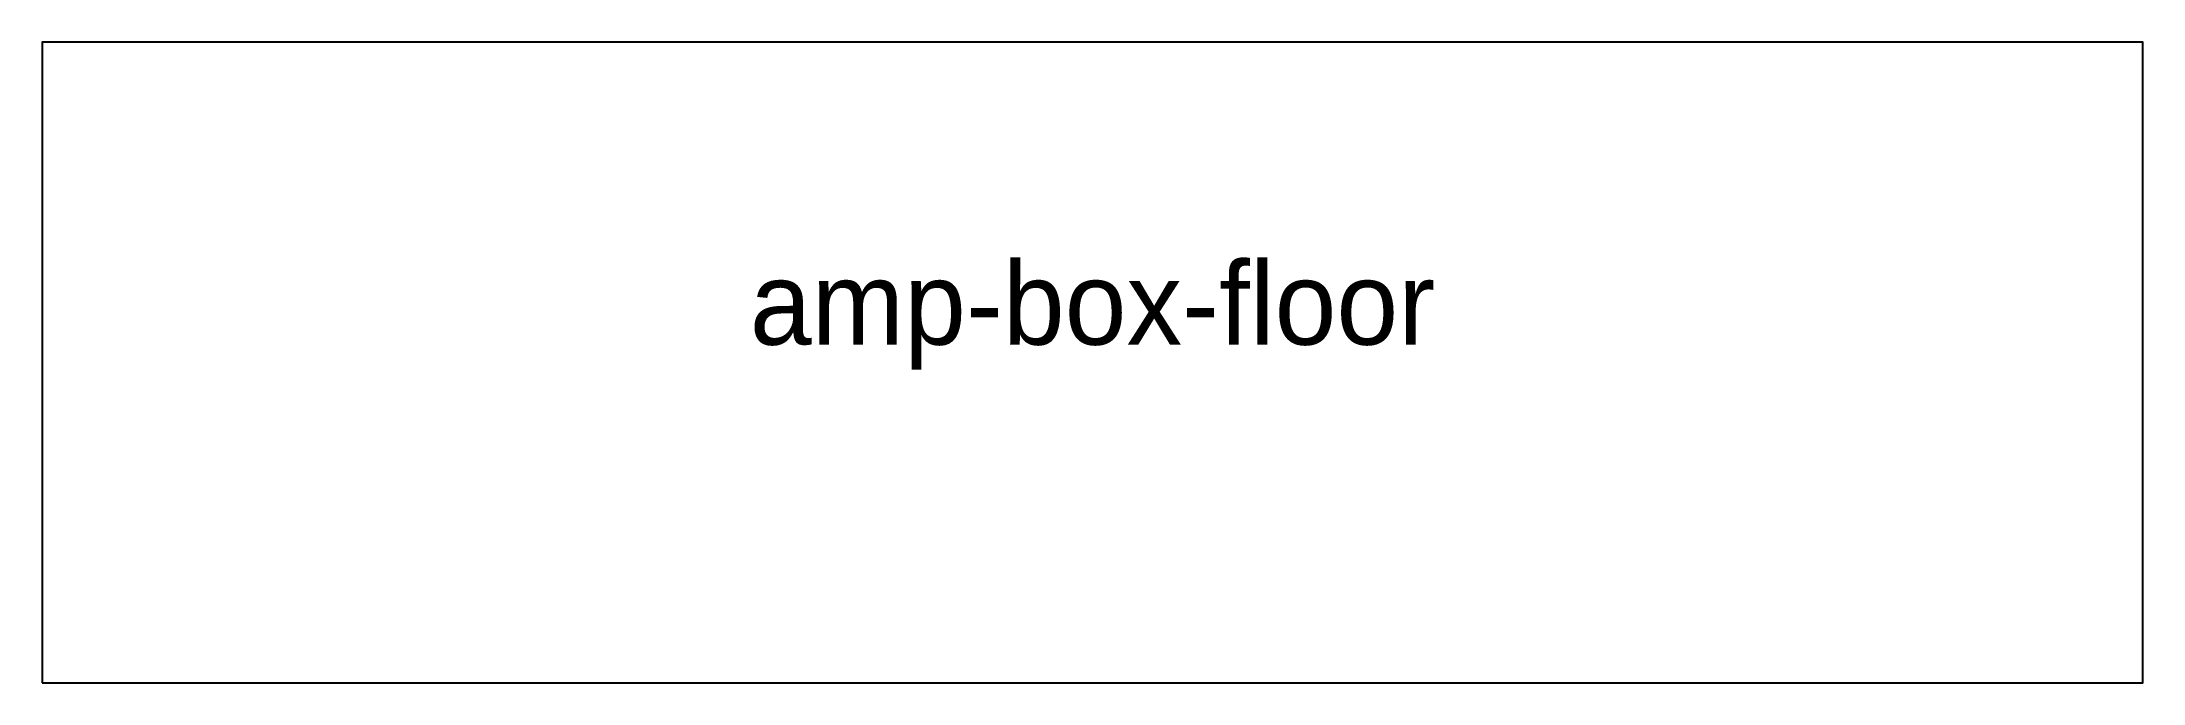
# Model space of a CAD drawing. Header units: millimetres. Extents: x 0 to 354, y 0 to 108.
import ezdxf
from ezdxf.enums import TextEntityAlignment as Align

# ---------------------------------------------------------------- set-up
doc = ezdxf.new("R2010")
doc.units = ezdxf.units.MM
doc.layers.add('CUT_OUTSIDE', color=7, linetype='Continuous')
doc.layers.add('NOTES', color=8, linetype='Continuous')

msp = doc.modelspace()

# ---------------------------------------------------------------- linework, layer by layer
at = {"layer": 'CUT_OUTSIDE'}
msp.add_lwpolyline([(0, 0), (354, 0), (354, 108), (0, 108)], close=True, dxfattribs=at)

# ---------------------------------------------------------------- texts
at = {"layer": 'NOTES'}
msp.add_text('amp-box-floor', height=14, dxfattribs=at).set_placement((177, 64), align=Align.MIDDLE_CENTER)

doc.saveas('drawing.dxf')
